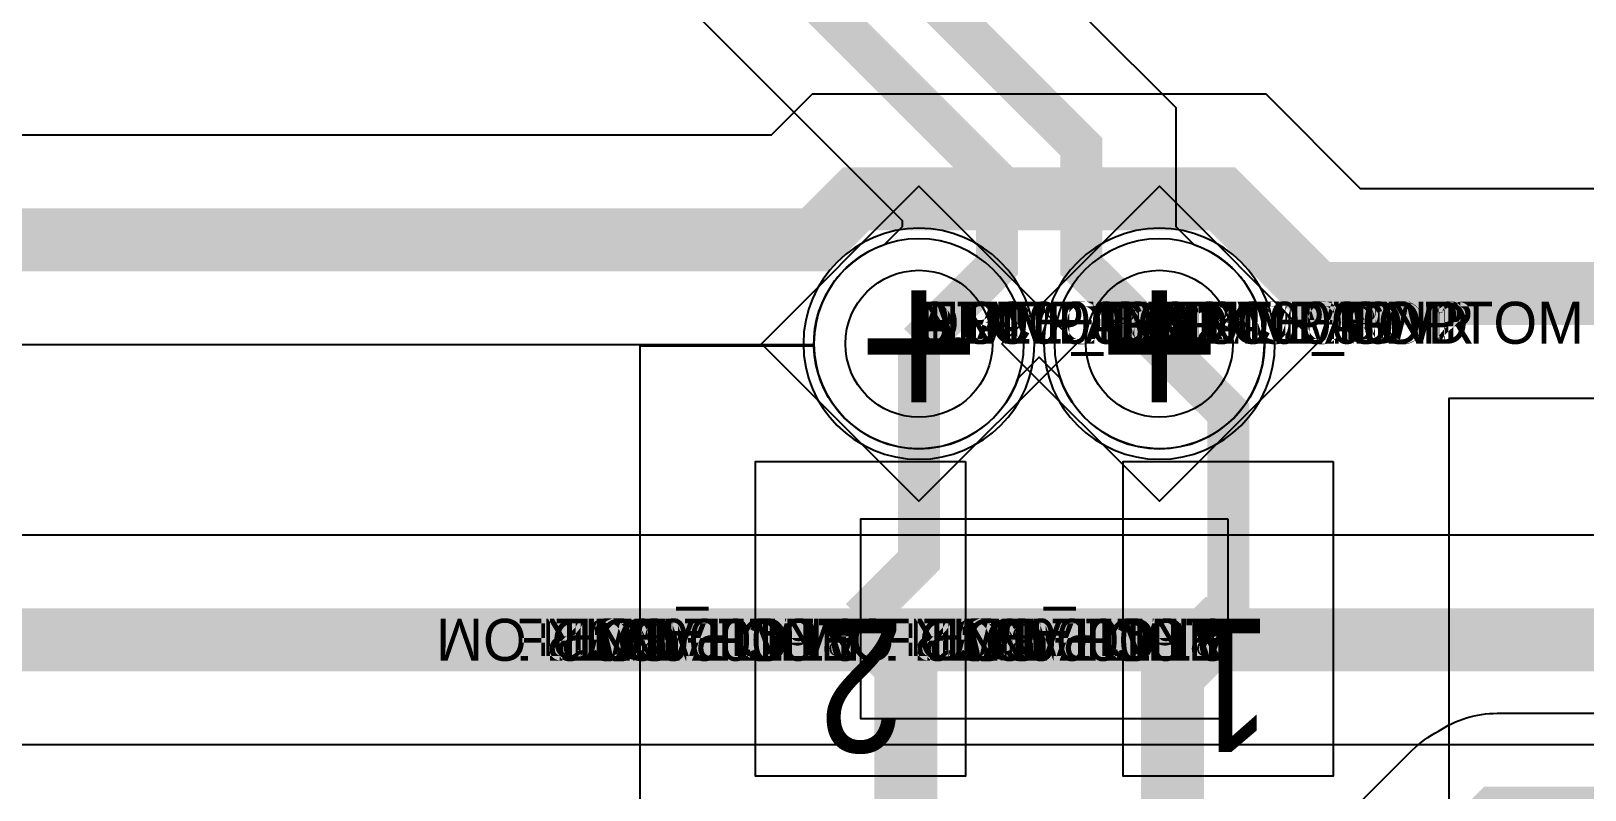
# Model space of a CAD drawing. Extents: x 0 to 323, y 0 to 320.
# Drawn here: x 63.21 to 70.61, y 212.39 to 216 of the extents above; entities that cross this region are included whole.
import ezdxf
from ezdxf.enums import TextEntityAlignment as Align

# ---------------------------------------------------------------- set-up
doc = ezdxf.new("R2010")
doc.units = 0
doc.header["$MEASUREMENT"] = 0
doc.layers.get('0').update_dxf_attribs({"linetype": 'CONTINUOUS'})
for name, color, linetype in [('CDN_FIGURES', 7, 'CONTINUOUS'), ('ETCH_BOTTOM', 7, 'CONTINUOUS'), ('ETCH_GND', 3, 'CONTINUOUS'), ('ETCH_INT1', 4, 'CONTINUOUS'), ('ETCH_INT2', 5, 'CONTINUOUS'), ('ETCH_PWR', 6, 'CONTINUOUS'), ('ETCH_TOP', 2, 'CONTINUOUS'), ('MANUFACTURING_NCLEGEND-1-6', 8, 'CONTINUOUS'), ('PACKAGE_GEOMETRY_ASSEMBLY_TOP', 11, 'CONTINUOUS'), ('PACKAGE_GEOMETRY_PIN_NUMBER', 9, 'CONTINUOUS')]:
    doc.layers.add(name, color=color, linetype=linetype)

# ---------------------------------------------------------------- blocks, each defined once
blk = doc.blocks.new('PAD_INFO')
for tag in ['SHAPE_TYPE', 'PAD_HEIGHT', 'PAD_LAYER', 'PAD_TYPE', 'PAD_WIDTH']:
    blk.add_attdef(tag, (0, 0), '', height=0.2)
at = {"flags": 2}
blk.add_attdef('CDN_TYPE', (0, 0), '', height=0.2, dxfattribs=at)
blk = doc.blocks.new('DRILL_INFO')
at = {"flags": 2}
blk.add_attdef('CDN_TYPE', (0, 0), '', height=0.2, dxfattribs=at)
for tag in ['FSHAPE', 'FCHAR', 'DRILL_HEIGHT', 'DIAMETER', 'PLATED', 'DRILL_WIDTH']:
    blk.add_attdef(tag, (0, 0), '', height=0.2)
blk = doc.blocks.new('VIA0700X0300')
at = {"layer": 'ETCH_BOTTOM'}
blk.add_circle((0, 0), 0.35, dxfattribs=at)
at = {"layer": 'ETCH_GND'}
blk.add_circle((0, 0), 0.35, dxfattribs=at)
at = {"layer": 'ETCH_INT1'}
blk.add_circle((0, 0), 0.35, dxfattribs=at)
at = {"layer": 'ETCH_INT2'}
blk.add_circle((0, 0), 0.35, dxfattribs=at)
at = {"layer": 'ETCH_PWR'}
blk.add_circle((0, 0), 0.35, dxfattribs=at)
at = {"layer": 'ETCH_TOP'}
blk.add_circle((0, 0), 0.35, dxfattribs=at)
ref = blk.add_blockref('PAD_INFO', (0, 0))
ref.add_attrib('PAD_LAYER', 'ETCH_TOP', (0, 0), dxfattribs={"height": 0.2})
ref.add_attrib('SHAPE_TYPE', 'NULL', (0, 0), dxfattribs={"height": 0.2})
ref.add_attrib('PAD_TYPE', 'ANTIPAD', (0, 0), dxfattribs={"height": 0.2})
ref.add_attrib('PAD_WIDTH', '0.000000', (0, 0), dxfattribs={"height": 0.2})
ref.add_attrib('PAD_HEIGHT', '0.000000', (0, 0), dxfattribs={"height": 0.2})
ref = blk.add_blockref('PAD_INFO', (0, 0))
ref.add_attrib('PAD_LAYER', 'ETCH_GND', (0, 0), dxfattribs={"height": 0.2})
ref.add_attrib('SHAPE_TYPE', 'NULL', (0, 0), dxfattribs={"height": 0.2})
ref.add_attrib('PAD_TYPE', 'ANTIPAD', (0, 0), dxfattribs={"height": 0.2})
ref.add_attrib('PAD_WIDTH', '0.000000', (0, 0), dxfattribs={"height": 0.2})
ref.add_attrib('PAD_HEIGHT', '0.000000', (0, 0), dxfattribs={"height": 0.2})
ref = blk.add_blockref('PAD_INFO', (0, 0))
ref.add_attrib('PAD_LAYER', 'ETCH_INT1', (0, 0), dxfattribs={"height": 0.2})
ref.add_attrib('SHAPE_TYPE', 'NULL', (0, 0), dxfattribs={"height": 0.2})
ref.add_attrib('PAD_TYPE', 'ANTIPAD', (0, 0), dxfattribs={"height": 0.2})
ref.add_attrib('PAD_WIDTH', '0.000000', (0, 0), dxfattribs={"height": 0.2})
ref.add_attrib('PAD_HEIGHT', '0.000000', (0, 0), dxfattribs={"height": 0.2})
ref = blk.add_blockref('PAD_INFO', (0, 0))
ref.add_attrib('PAD_LAYER', 'ETCH_INT2', (0, 0), dxfattribs={"height": 0.2})
ref.add_attrib('SHAPE_TYPE', 'NULL', (0, 0), dxfattribs={"height": 0.2})
ref.add_attrib('PAD_TYPE', 'ANTIPAD', (0, 0), dxfattribs={"height": 0.2})
ref.add_attrib('PAD_WIDTH', '0.000000', (0, 0), dxfattribs={"height": 0.2})
ref.add_attrib('PAD_HEIGHT', '0.000000', (0, 0), dxfattribs={"height": 0.2})
ref = blk.add_blockref('PAD_INFO', (0, 0))
ref.add_attrib('PAD_LAYER', 'ETCH_PWR', (0, 0), dxfattribs={"height": 0.2})
ref.add_attrib('SHAPE_TYPE', 'NULL', (0, 0), dxfattribs={"height": 0.2})
ref.add_attrib('PAD_TYPE', 'ANTIPAD', (0, 0), dxfattribs={"height": 0.2})
ref.add_attrib('PAD_WIDTH', '0.000000', (0, 0), dxfattribs={"height": 0.2})
ref.add_attrib('PAD_HEIGHT', '0.000000', (0, 0), dxfattribs={"height": 0.2})
ref = blk.add_blockref('PAD_INFO', (0, 0))
ref.add_attrib('PAD_LAYER', 'ETCH_BOTTOM', (0, 0), dxfattribs={"height": 0.2})
ref.add_attrib('SHAPE_TYPE', 'NULL', (0, 0), dxfattribs={"height": 0.2})
ref.add_attrib('PAD_TYPE', 'ANTIPAD', (0, 0), dxfattribs={"height": 0.2})
ref.add_attrib('PAD_WIDTH', '0.000000', (0, 0), dxfattribs={"height": 0.2})
ref.add_attrib('PAD_HEIGHT', '0.000000', (0, 0), dxfattribs={"height": 0.2})
ref = blk.add_blockref('PAD_INFO', (0, 0))
ref.add_attrib('PAD_LAYER', 'ETCH_TOP', (0, 0), dxfattribs={"height": 0.2})
ref.add_attrib('SHAPE_TYPE', 'NULL', (0, 0), dxfattribs={"height": 0.2})
ref.add_attrib('PAD_TYPE', 'THERMAL', (0, 0), dxfattribs={"height": 0.2})
ref.add_attrib('PAD_WIDTH', '0.000000', (0, 0), dxfattribs={"height": 0.2})
ref.add_attrib('PAD_HEIGHT', '0.000000', (0, 0), dxfattribs={"height": 0.2})
ref = blk.add_blockref('PAD_INFO', (0, 0))
ref.add_attrib('PAD_LAYER', 'ETCH_GND', (0, 0), dxfattribs={"height": 0.2})
ref.add_attrib('SHAPE_TYPE', 'NULL', (0, 0), dxfattribs={"height": 0.2})
ref.add_attrib('PAD_TYPE', 'THERMAL', (0, 0), dxfattribs={"height": 0.2})
ref.add_attrib('PAD_WIDTH', '0.000000', (0, 0), dxfattribs={"height": 0.2})
ref.add_attrib('PAD_HEIGHT', '0.000000', (0, 0), dxfattribs={"height": 0.2})
ref = blk.add_blockref('PAD_INFO', (0, 0))
ref.add_attrib('PAD_LAYER', 'ETCH_INT1', (0, 0), dxfattribs={"height": 0.2})
ref.add_attrib('SHAPE_TYPE', 'NULL', (0, 0), dxfattribs={"height": 0.2})
ref.add_attrib('PAD_TYPE', 'THERMAL', (0, 0), dxfattribs={"height": 0.2})
ref.add_attrib('PAD_WIDTH', '0.000000', (0, 0), dxfattribs={"height": 0.2})
ref.add_attrib('PAD_HEIGHT', '0.000000', (0, 0), dxfattribs={"height": 0.2})
ref = blk.add_blockref('PAD_INFO', (0, 0))
ref.add_attrib('PAD_LAYER', 'ETCH_INT2', (0, 0), dxfattribs={"height": 0.2})
ref.add_attrib('SHAPE_TYPE', 'NULL', (0, 0), dxfattribs={"height": 0.2})
ref.add_attrib('PAD_TYPE', 'THERMAL', (0, 0), dxfattribs={"height": 0.2})
ref.add_attrib('PAD_WIDTH', '0.000000', (0, 0), dxfattribs={"height": 0.2})
ref.add_attrib('PAD_HEIGHT', '0.000000', (0, 0), dxfattribs={"height": 0.2})
ref = blk.add_blockref('PAD_INFO', (0, 0))
ref.add_attrib('PAD_LAYER', 'ETCH_PWR', (0, 0), dxfattribs={"height": 0.2})
ref.add_attrib('SHAPE_TYPE', 'NULL', (0, 0), dxfattribs={"height": 0.2})
ref.add_attrib('PAD_TYPE', 'THERMAL', (0, 0), dxfattribs={"height": 0.2})
ref.add_attrib('PAD_WIDTH', '0.000000', (0, 0), dxfattribs={"height": 0.2})
ref.add_attrib('PAD_HEIGHT', '0.000000', (0, 0), dxfattribs={"height": 0.2})
ref = blk.add_blockref('PAD_INFO', (0, 0))
ref.add_attrib('PAD_LAYER', 'ETCH_BOTTOM', (0, 0), dxfattribs={"height": 0.2})
ref.add_attrib('SHAPE_TYPE', 'NULL', (0, 0), dxfattribs={"height": 0.2})
ref.add_attrib('PAD_TYPE', 'THERMAL', (0, 0), dxfattribs={"height": 0.2})
ref.add_attrib('PAD_WIDTH', '0.000000', (0, 0), dxfattribs={"height": 0.2})
ref.add_attrib('PAD_HEIGHT', '0.000000', (0, 0), dxfattribs={"height": 0.2})
ref = blk.add_blockref('PAD_INFO', (0, 0))
ref.add_attrib('PAD_LAYER', 'ETCH_TOP', (0, 0), dxfattribs={"height": 0.2})
ref.add_attrib('SHAPE_TYPE', 'CIRCLE', (0, 0), dxfattribs={"height": 0.2})
ref.add_attrib('PAD_TYPE', 'REGULAR', (0, 0), dxfattribs={"height": 0.2})
ref.add_attrib('PAD_WIDTH', '0.700000', (0, 0), dxfattribs={"height": 0.2})
ref.add_attrib('PAD_HEIGHT', '0.700000', (0, 0), dxfattribs={"height": 0.2})
ref = blk.add_blockref('PAD_INFO', (0, 0))
ref.add_attrib('PAD_LAYER', 'ETCH_GND', (0, 0), dxfattribs={"height": 0.2})
ref.add_attrib('SHAPE_TYPE', 'CIRCLE', (0, 0), dxfattribs={"height": 0.2})
ref.add_attrib('PAD_TYPE', 'REGULAR', (0, 0), dxfattribs={"height": 0.2})
ref.add_attrib('PAD_WIDTH', '0.700000', (0, 0), dxfattribs={"height": 0.2})
ref.add_attrib('PAD_HEIGHT', '0.700000', (0, 0), dxfattribs={"height": 0.2})
ref = blk.add_blockref('PAD_INFO', (0, 0))
ref.add_attrib('PAD_LAYER', 'ETCH_INT1', (0, 0), dxfattribs={"height": 0.2})
ref.add_attrib('SHAPE_TYPE', 'CIRCLE', (0, 0), dxfattribs={"height": 0.2})
ref.add_attrib('PAD_TYPE', 'REGULAR', (0, 0), dxfattribs={"height": 0.2})
ref.add_attrib('PAD_WIDTH', '0.700000', (0, 0), dxfattribs={"height": 0.2})
ref.add_attrib('PAD_HEIGHT', '0.700000', (0, 0), dxfattribs={"height": 0.2})
ref = blk.add_blockref('PAD_INFO', (0, 0))
ref.add_attrib('PAD_LAYER', 'ETCH_INT2', (0, 0), dxfattribs={"height": 0.2})
ref.add_attrib('SHAPE_TYPE', 'CIRCLE', (0, 0), dxfattribs={"height": 0.2})
ref.add_attrib('PAD_TYPE', 'REGULAR', (0, 0), dxfattribs={"height": 0.2})
ref.add_attrib('PAD_WIDTH', '0.700000', (0, 0), dxfattribs={"height": 0.2})
ref.add_attrib('PAD_HEIGHT', '0.700000', (0, 0), dxfattribs={"height": 0.2})
ref = blk.add_blockref('PAD_INFO', (0, 0))
ref.add_attrib('PAD_LAYER', 'ETCH_PWR', (0, 0), dxfattribs={"height": 0.2})
ref.add_attrib('SHAPE_TYPE', 'CIRCLE', (0, 0), dxfattribs={"height": 0.2})
ref.add_attrib('PAD_TYPE', 'REGULAR', (0, 0), dxfattribs={"height": 0.2})
ref.add_attrib('PAD_WIDTH', '0.700000', (0, 0), dxfattribs={"height": 0.2})
ref.add_attrib('PAD_HEIGHT', '0.700000', (0, 0), dxfattribs={"height": 0.2})
ref = blk.add_blockref('PAD_INFO', (0, 0))
ref.add_attrib('PAD_LAYER', 'ETCH_BOTTOM', (0, 0), dxfattribs={"height": 0.2})
ref.add_attrib('SHAPE_TYPE', 'CIRCLE', (0, 0), dxfattribs={"height": 0.2})
ref.add_attrib('PAD_TYPE', 'REGULAR', (0, 0), dxfattribs={"height": 0.2})
ref.add_attrib('PAD_WIDTH', '0.700000', (0, 0), dxfattribs={"height": 0.2})
ref.add_attrib('PAD_HEIGHT', '0.700000', (0, 0), dxfattribs={"height": 0.2})
ref = blk.add_blockref('DRILL_INFO', (0, 0))
ref.add_attrib('DIAMETER', '0.300000', (0, 0), dxfattribs={"height": 0.2})
ref.add_attrib('PLATED', 'PLATED', (0, 0), dxfattribs={"height": 0.2})
ref.add_attrib('FSHAPE', 'DIAMOND', (0, 0), dxfattribs={"height": 0.2})
ref.add_attrib('FCHAR', '+', (0, 0), dxfattribs={"height": 0.2})
ref.add_attrib('DRILL_WIDTH', '1.500000', (0, 0), dxfattribs={"height": 0.2})
ref.add_attrib('DRILL_HEIGHT', '1.500000', (0, 0), dxfattribs={"height": 0.2})
for tag in ['CDN_TYPE', 'PIN']:
    blk.add_attdef(tag, (0, 0), '', height=0.2)
at = {"flags": 2}
for tag in ['PSTKNAME', 'BBV']:
    blk.add_attdef(tag, (0, 0), '', height=0.2, dxfattribs=at)
blk = doc.blocks.new('FIGURE_DIAMOND')
at = {"layer": 'CDN_FIGURES'}
blk.add_lwpolyline([(-0.5, 0), (0, 0.5), (0.5, 0), (0, -0.5)], close=True, dxfattribs=at)
blk = doc.blocks.new('RC1000X1500TS')
at = {"layer": 'ETCH_TOP'}
blk.add_lwpolyline([(-0.5, -0.75), (-0.5, 0.75), (0.5, 0.75), (0.5, -0.75)], close=True, dxfattribs=at)
ref = blk.add_blockref('PAD_INFO', (0, 0))
ref.add_attrib('PAD_LAYER', 'ETCH_TOP', (0, 0), dxfattribs={"height": 0.2})
ref.add_attrib('SHAPE_TYPE', 'NULL', (0, 0), dxfattribs={"height": 0.2})
ref.add_attrib('PAD_TYPE', 'ANTIPAD', (0, 0), dxfattribs={"height": 0.2})
ref.add_attrib('PAD_WIDTH', '0.000000', (0, 0), dxfattribs={"height": 0.2})
ref.add_attrib('PAD_HEIGHT', '0.000000', (0, 0), dxfattribs={"height": 0.2})
ref = blk.add_blockref('PAD_INFO', (0, 0))
ref.add_attrib('PAD_LAYER', 'ETCH_GND', (0, 0), dxfattribs={"height": 0.2})
ref.add_attrib('SHAPE_TYPE', 'NULL', (0, 0), dxfattribs={"height": 0.2})
ref.add_attrib('PAD_TYPE', 'ANTIPAD', (0, 0), dxfattribs={"height": 0.2})
ref.add_attrib('PAD_WIDTH', '0.000000', (0, 0), dxfattribs={"height": 0.2})
ref.add_attrib('PAD_HEIGHT', '0.000000', (0, 0), dxfattribs={"height": 0.2})
ref = blk.add_blockref('PAD_INFO', (0, 0))
ref.add_attrib('PAD_LAYER', 'ETCH_INT1', (0, 0), dxfattribs={"height": 0.2})
ref.add_attrib('SHAPE_TYPE', 'NULL', (0, 0), dxfattribs={"height": 0.2})
ref.add_attrib('PAD_TYPE', 'ANTIPAD', (0, 0), dxfattribs={"height": 0.2})
ref.add_attrib('PAD_WIDTH', '0.000000', (0, 0), dxfattribs={"height": 0.2})
ref.add_attrib('PAD_HEIGHT', '0.000000', (0, 0), dxfattribs={"height": 0.2})
ref = blk.add_blockref('PAD_INFO', (0, 0))
ref.add_attrib('PAD_LAYER', 'ETCH_INT2', (0, 0), dxfattribs={"height": 0.2})
ref.add_attrib('SHAPE_TYPE', 'NULL', (0, 0), dxfattribs={"height": 0.2})
ref.add_attrib('PAD_TYPE', 'ANTIPAD', (0, 0), dxfattribs={"height": 0.2})
ref.add_attrib('PAD_WIDTH', '0.000000', (0, 0), dxfattribs={"height": 0.2})
ref.add_attrib('PAD_HEIGHT', '0.000000', (0, 0), dxfattribs={"height": 0.2})
ref = blk.add_blockref('PAD_INFO', (0, 0))
ref.add_attrib('PAD_LAYER', 'ETCH_PWR', (0, 0), dxfattribs={"height": 0.2})
ref.add_attrib('SHAPE_TYPE', 'NULL', (0, 0), dxfattribs={"height": 0.2})
ref.add_attrib('PAD_TYPE', 'ANTIPAD', (0, 0), dxfattribs={"height": 0.2})
ref.add_attrib('PAD_WIDTH', '0.000000', (0, 0), dxfattribs={"height": 0.2})
ref.add_attrib('PAD_HEIGHT', '0.000000', (0, 0), dxfattribs={"height": 0.2})
ref = blk.add_blockref('PAD_INFO', (0, 0))
ref.add_attrib('PAD_LAYER', 'ETCH_BOTTOM', (0, 0), dxfattribs={"height": 0.2})
ref.add_attrib('SHAPE_TYPE', 'NULL', (0, 0), dxfattribs={"height": 0.2})
ref.add_attrib('PAD_TYPE', 'ANTIPAD', (0, 0), dxfattribs={"height": 0.2})
ref.add_attrib('PAD_WIDTH', '0.000000', (0, 0), dxfattribs={"height": 0.2})
ref.add_attrib('PAD_HEIGHT', '0.000000', (0, 0), dxfattribs={"height": 0.2})
ref = blk.add_blockref('PAD_INFO', (0, 0))
ref.add_attrib('PAD_LAYER', 'ETCH_TOP', (0, 0), dxfattribs={"height": 0.2})
ref.add_attrib('SHAPE_TYPE', 'NULL', (0, 0), dxfattribs={"height": 0.2})
ref.add_attrib('PAD_TYPE', 'THERMAL', (0, 0), dxfattribs={"height": 0.2})
ref.add_attrib('PAD_WIDTH', '0.000000', (0, 0), dxfattribs={"height": 0.2})
ref.add_attrib('PAD_HEIGHT', '0.000000', (0, 0), dxfattribs={"height": 0.2})
ref = blk.add_blockref('PAD_INFO', (0, 0))
ref.add_attrib('PAD_LAYER', 'ETCH_GND', (0, 0), dxfattribs={"height": 0.2})
ref.add_attrib('SHAPE_TYPE', 'NULL', (0, 0), dxfattribs={"height": 0.2})
ref.add_attrib('PAD_TYPE', 'THERMAL', (0, 0), dxfattribs={"height": 0.2})
ref.add_attrib('PAD_WIDTH', '0.000000', (0, 0), dxfattribs={"height": 0.2})
ref.add_attrib('PAD_HEIGHT', '0.000000', (0, 0), dxfattribs={"height": 0.2})
ref = blk.add_blockref('PAD_INFO', (0, 0))
ref.add_attrib('PAD_LAYER', 'ETCH_INT1', (0, 0), dxfattribs={"height": 0.2})
ref.add_attrib('SHAPE_TYPE', 'NULL', (0, 0), dxfattribs={"height": 0.2})
ref.add_attrib('PAD_TYPE', 'THERMAL', (0, 0), dxfattribs={"height": 0.2})
ref.add_attrib('PAD_WIDTH', '0.000000', (0, 0), dxfattribs={"height": 0.2})
ref.add_attrib('PAD_HEIGHT', '0.000000', (0, 0), dxfattribs={"height": 0.2})
ref = blk.add_blockref('PAD_INFO', (0, 0))
ref.add_attrib('PAD_LAYER', 'ETCH_INT2', (0, 0), dxfattribs={"height": 0.2})
ref.add_attrib('SHAPE_TYPE', 'NULL', (0, 0), dxfattribs={"height": 0.2})
ref.add_attrib('PAD_TYPE', 'THERMAL', (0, 0), dxfattribs={"height": 0.2})
ref.add_attrib('PAD_WIDTH', '0.000000', (0, 0), dxfattribs={"height": 0.2})
ref.add_attrib('PAD_HEIGHT', '0.000000', (0, 0), dxfattribs={"height": 0.2})
ref = blk.add_blockref('PAD_INFO', (0, 0))
ref.add_attrib('PAD_LAYER', 'ETCH_PWR', (0, 0), dxfattribs={"height": 0.2})
ref.add_attrib('SHAPE_TYPE', 'NULL', (0, 0), dxfattribs={"height": 0.2})
ref.add_attrib('PAD_TYPE', 'THERMAL', (0, 0), dxfattribs={"height": 0.2})
ref.add_attrib('PAD_WIDTH', '0.000000', (0, 0), dxfattribs={"height": 0.2})
ref.add_attrib('PAD_HEIGHT', '0.000000', (0, 0), dxfattribs={"height": 0.2})
ref = blk.add_blockref('PAD_INFO', (0, 0))
ref.add_attrib('PAD_LAYER', 'ETCH_BOTTOM', (0, 0), dxfattribs={"height": 0.2})
ref.add_attrib('SHAPE_TYPE', 'NULL', (0, 0), dxfattribs={"height": 0.2})
ref.add_attrib('PAD_TYPE', 'THERMAL', (0, 0), dxfattribs={"height": 0.2})
ref.add_attrib('PAD_WIDTH', '0.000000', (0, 0), dxfattribs={"height": 0.2})
ref.add_attrib('PAD_HEIGHT', '0.000000', (0, 0), dxfattribs={"height": 0.2})
ref = blk.add_blockref('PAD_INFO', (0, 0))
ref.add_attrib('PAD_LAYER', 'ETCH_GND', (0, 0), dxfattribs={"height": 0.2})
ref.add_attrib('SHAPE_TYPE', 'NULL', (0, 0), dxfattribs={"height": 0.2})
ref.add_attrib('PAD_TYPE', 'REGULAR', (0, 0), dxfattribs={"height": 0.2})
ref.add_attrib('PAD_WIDTH', '0.000000', (0, 0), dxfattribs={"height": 0.2})
ref.add_attrib('PAD_HEIGHT', '0.000000', (0, 0), dxfattribs={"height": 0.2})
ref = blk.add_blockref('PAD_INFO', (0, 0))
ref.add_attrib('PAD_LAYER', 'ETCH_INT1', (0, 0), dxfattribs={"height": 0.2})
ref.add_attrib('SHAPE_TYPE', 'NULL', (0, 0), dxfattribs={"height": 0.2})
ref.add_attrib('PAD_TYPE', 'REGULAR', (0, 0), dxfattribs={"height": 0.2})
ref.add_attrib('PAD_WIDTH', '0.000000', (0, 0), dxfattribs={"height": 0.2})
ref.add_attrib('PAD_HEIGHT', '0.000000', (0, 0), dxfattribs={"height": 0.2})
ref = blk.add_blockref('PAD_INFO', (0, 0))
ref.add_attrib('PAD_LAYER', 'ETCH_INT2', (0, 0), dxfattribs={"height": 0.2})
ref.add_attrib('SHAPE_TYPE', 'NULL', (0, 0), dxfattribs={"height": 0.2})
ref.add_attrib('PAD_TYPE', 'REGULAR', (0, 0), dxfattribs={"height": 0.2})
ref.add_attrib('PAD_WIDTH', '0.000000', (0, 0), dxfattribs={"height": 0.2})
ref.add_attrib('PAD_HEIGHT', '0.000000', (0, 0), dxfattribs={"height": 0.2})
ref = blk.add_blockref('PAD_INFO', (0, 0))
ref.add_attrib('PAD_LAYER', 'ETCH_PWR', (0, 0), dxfattribs={"height": 0.2})
ref.add_attrib('SHAPE_TYPE', 'NULL', (0, 0), dxfattribs={"height": 0.2})
ref.add_attrib('PAD_TYPE', 'REGULAR', (0, 0), dxfattribs={"height": 0.2})
ref.add_attrib('PAD_WIDTH', '0.000000', (0, 0), dxfattribs={"height": 0.2})
ref.add_attrib('PAD_HEIGHT', '0.000000', (0, 0), dxfattribs={"height": 0.2})
ref = blk.add_blockref('PAD_INFO', (0, 0))
ref.add_attrib('PAD_LAYER', 'ETCH_BOTTOM', (0, 0), dxfattribs={"height": 0.2})
ref.add_attrib('SHAPE_TYPE', 'NULL', (0, 0), dxfattribs={"height": 0.2})
ref.add_attrib('PAD_TYPE', 'REGULAR', (0, 0), dxfattribs={"height": 0.2})
ref.add_attrib('PAD_WIDTH', '0.000000', (0, 0), dxfattribs={"height": 0.2})
ref.add_attrib('PAD_HEIGHT', '0.000000', (0, 0), dxfattribs={"height": 0.2})
ref = blk.add_blockref('DRILL_INFO', (0, 0))
ref.add_attrib('DIAMETER', '0.000000', (0, 0), dxfattribs={"height": 0.2})
ref.add_attrib('PLATED', 'PLATED', (0, 0), dxfattribs={"height": 0.2})
ref.add_attrib('FSHAPE', 'NULL', (0, 0), dxfattribs={"height": 0.2})
ref.add_attrib('DRILL_WIDTH', '0.000000', (0, 0), dxfattribs={"height": 0.2})
ref.add_attrib('DRILL_HEIGHT', '0.000000', (0, 0), dxfattribs={"height": 0.2})
ref = blk.add_blockref('PAD_INFO', (0, 0))
ref.add_attrib('PAD_LAYER', 'ETCH_TOP', (0, 0), dxfattribs={"height": 0.2})
ref.add_attrib('SHAPE_TYPE', 'RECTANGLE', (0, 0), dxfattribs={"height": 0.2})
ref.add_attrib('PAD_TYPE', 'REGULAR', (0, 0), dxfattribs={"height": 0.2})
ref.add_attrib('PAD_WIDTH', '1.000000', (0, 0), dxfattribs={"height": 0.2})
ref.add_attrib('PAD_HEIGHT', '1.500000', (0, 0), dxfattribs={"height": 0.2})
for tag in ['CDN_TYPE', 'PIN']:
    blk.add_attdef(tag, (0, 0), '', height=0.2)
at = {"flags": 2}
for tag in ['PSTKNAME', 'BBV']:
    blk.add_attdef(tag, (0, 0), '', height=0.2, dxfattribs=at)
blk = doc.blocks.new('F56')
at = {"layer": 'PACKAGE_GEOMETRY_ASSEMBLY_TOP'}
blk.add_lwpolyline([(0, -0.475), (1.75, -0.475), (1.75, 0.475), (0, 0.475)], close=True, dxfattribs=at)
at = {"layer": 'ETCH_TOP'}
ref = blk.add_blockref('RC1000X1500TS', (0, 0), dxfattribs=at)
ref.add_attrib('CDN_TYPE', 'PIN', (0, 0), dxfattribs={"height": 0.2})
ref.add_attrib('PIN', '1', (0, 0), dxfattribs={"height": 0.2})
ref = blk.add_blockref('RC1000X1500TS', (1.75, 0), dxfattribs=at)
ref.add_attrib('CDN_TYPE', 'PIN', (0, 0), dxfattribs={"height": 0.2})
ref.add_attrib('PIN', '2', (0, 0), dxfattribs={"height": 0.2})
at = {"flags": 2}
for tag in ['SYMBOL_TYPE', 'CDN_TYPE', 'REFDES']:
    blk.add_attdef(tag, (0, 0), '', height=0.2, dxfattribs=at)

msp = doc.modelspace()

# ---------------------------------------------------------------- linework, layer by layer
at = {"layer": 'ETCH_BOTTOM'}
for points in [[(67.9902, 214.5155, 1), (66.89, 214.5155, 1)], [(69.1353, 214.5155, 1), (68.0351, 214.5155, 1)]]:
    msp.add_lwpolyline(points, format="xyb", close=True, dxfattribs=at)
at = {"layer": 'ETCH_GND'}
for points in [[(67.9402, 214.5155, 1), (66.94, 214.5155, 1)], [(69.0853, 214.5155, 1), (68.0851, 214.5155, 1)]]:
    msp.add_lwpolyline(points, format="xyb", close=True, dxfattribs=at)
at = {"layer": 'ETCH_INT1'}
for points, format in [([(68.5852, 214.5155, 0.2, 0.2, 0), (68.2126, 214.8881, 0.2, 0.2, 0), (68.2126, 215.4537, 0.2, 0.2, 0), (65.3508, 218.3155, 0.2, 0.2, 0), (60.4183, 218.3155, 0.2, 0.2, 0), (56.7783, 221.9555, 0.2, 0.2, 0), (16.9483, 221.9555, 0.2, 0.2, 0), (14.2826, 224.6212, 0.2, 0.2, 0), (14.2826, 225.4312, 0.2, 0.2, 0), (13.7383, 225.9755, 0.2, 0.2, 0), (10.0426, 225.9755, 0.2, 0.2, 0), (8.9926, 224.9255, 0.2, 0.2, 0)], "xyseb"), ([(67.4401, 214.5155, 0.2, 0.2, 0), (67.8126, 214.888, 0.2, 0.2, 0), (67.8126, 215.288, 0.2, 0.2, 0), (65.1851, 217.9155, 0.2, 0.2, 0), (60.2526, 217.9155, 0.2, 0.2, 0), (56.6126, 221.5555, 0.2, 0.2, 0), (16.7826, 221.5555, 0.2, 0.2, 0), (13.8826, 224.4555, 0.2, 0.2, 0), (13.8826, 225.2655, 0.2, 0.2, 0), (13.5726, 225.5755, 0.2, 0.2, 0), (11.6426, 225.5755, 0.2, 0.2, 0), (10.9926, 224.9255, 0.2, 0.2, 0)], "xyseb"), ([(56.9647, 222.4056), (60.6047, 218.7656), (65.5372, 218.7656), (67.1631, 217.1397, -1.369402), (67.8368, 216.466), (68.6627, 215.6401), (68.6627, 215.0745), (68.7493, 214.9879, -1.595499), (68.1128, 214.3514), (68.0126, 214.4515), (67.9125, 214.3514, -1.595499), (67.276, 214.9879), (67.3625, 215.0744), (67.3625, 215.1016), (65.5586, 216.9055, -1.68796), (64.8833, 217.4654), (60.0662, 217.4654), (56.4262, 221.1054)], "xyb")]:
    msp.add_lwpolyline(points, format=format, dxfattribs=at)
at = {"layer": 'ETCH_INT2'}
for points, format in [([(68.1125, 204.2626), (68.1125, 205.9791), (67.4975, 206.5941), (67.4975, 210.2669), (69.4144, 212.1838, -0.060728), (69.489, 212.2791), (69.789, 212.5791, -0.077642), (69.9137, 212.6701, -0.149429), (70.1933, 212.7556), (70.8555, 212.7556), (74.3625, 216.2626), (74.3625, 222.6055, -1), (75.3627, 222.6055), (75.3627, 215.8484), (71.2697, 211.7554), (70.9397, 211.7554, -0.915475), (70.0192, 211.3742), (68.4977, 209.8527), (68.4977, 207.5476, -0.915475), (68.8789, 206.6271), (69.1127, 206.3933), (69.1127, 203.8484)], "xyb"), ([(70.1633, 212.2255, 0.3, 0.3, 0), (70.1933, 212.2555, 0.3, 0.3, 0), (71.0626, 212.2555, 0.3, 0.3, 0), (74.8626, 216.0555, 0.3, 0.3, 0), (74.8626, 222.6055, 0.3, 0.3, 0)], "xyseb")]:
    msp.add_lwpolyline(points, format=format, dxfattribs=at)
for points in [[(67.9402, 214.5155, 1), (66.94, 214.5155, 1)], [(69.0853, 214.5155, 1), (68.0851, 214.5155, 1)]]:
    msp.add_lwpolyline(points, format="xyb", close=True, dxfattribs=at)
at = {"layer": 'ETCH_PWR'}
for points, format in [([(41.8126, 213.1055, 0.3, 0.3, 0), (103.2382, 213.1055, 0.3, 0.3, 0), (103.3108, 213.0329, 0.3, 0.3, 0), (109.84, 213.0329, 0.3, 0.3, 0), (111.7825, 214.9754, 0.3, 0.3, 0), (116.2098, 214.9754, 0.3, 0.3, 0), (117.8626, 213.3226, 0.3, 0.3, 0), (117.8626, 212.5555, 0.3, 0.3, 0)], "xyseb"), ([(103.0311, 212.6054), (41.8126, 212.6054, -1), (41.8126, 213.6056), (59.6123, 213.6056, -2.997003), (60.2129, 213.6056), (85.2747, 213.6056, -1.468033), (86.2055, 213.6056)], "xyb")]:
    msp.add_lwpolyline(points, format=format, dxfattribs=at)
for points in [[(67.9402, 214.5155, 1), (66.94, 214.5155, 1)], [(69.0853, 214.5155, 1), (68.0851, 214.5155, 1)]]:
    msp.add_lwpolyline(points, format="xyb", close=True, dxfattribs=at)
at = {"layer": 'ETCH_TOP'}
msp.add_lwpolyline([(48.6112, 225.1556), (54.5627, 219.2041), (54.5627, 218.8846), (54.8877, 218.8846), (54.8877, 216.5344), (49.318, 216.5344), (48.2942, 215.5106), (66.7388, 215.5106), (66.9338, 215.7056), (69.0914, 215.7056), (69.5414, 215.2556), (84.8838, 215.2556), (84.9338, 215.3056), (85.8866, 215.3056)], dxfattribs=at)
for points, format in [([(16.0126, 203.2255, 0.3, 0.3, 0), (27.7976, 215.0105, 0.3, 0.3, 0), (30.6459, 215.0105, 0.3, 0.3, 0), (30.6909, 215.0555, 0.3, 0.3, 0), (31.2295, 215.0555, 0.3, 0.3, 0), (31.2745, 215.0105, 0.3, 0.3, 0), (31.8507, 215.0105, 0.3, 0.3, 0), (31.8957, 215.0555, 0.3, 0.3, 0), (32.4343, 215.0555, 0.3, 0.3, 0), (32.4793, 215.0105, 0.3, 0.3, 0), (66.9459, 215.0105, 0.3, 0.3, 0), (67.1409, 215.2055, 0.3, 0.3, 0), (68.8843, 215.2055, 0.3, 0.3, 0), (69.3343, 214.7555, 0.3, 0.3, 0), (85.0909, 214.7555, 0.3, 0.3, 0), (85.1409, 214.8055, 0.3, 0.3, 0), (85.6795, 214.8055, 0.3, 0.3, 0), (85.7295, 214.7555, 0.3, 0.3, 0), (86.2957, 214.7555, 0.3, 0.3, 0), (86.3457, 214.8055, 0.3, 0.3, 0), (86.8843, 214.8055, 0.3, 0.3, 0), (86.9343, 214.7555, 0.3, 0.3, 0), (140.4409, 214.7555, 0.3, 0.3, 0)], "xyseb"), ([(67.4401, 214.5155, 0.2, 0.2, 0), (67.4401, 213.483, 0.2, 0.2, 0), (67.1626, 213.2055, 0.2, 0.2, 0)], "xyseb"), ([(68.5852, 214.5155, 0.2, 0.2, 0), (68.9126, 214.1881, 0.2, 0.2, 0), (68.9126, 213.2055, 0.2, 0.2, 0)], "xyseb"), ([(85.298, 214.2554), (69.9627, 214.2554), (69.9627, 212.0671), (70.7852, 212.0671), (70.7852, 209.6969), (67.0613, 209.6969, -0.693438), (66.0383, 209.2312), (65.6833, 209.5862, -0.058941), (65.596, 209.6969), (65.24, 209.6969), (65.24, 212.0671), (66.1125, 212.0671), (66.1125, 214.5056), (66.9401, 214.5056, -0.0024), (66.94, 214.5104), (60.1627, 214.5104)], "xyb"), ([(67.1626, 213.2055, 0.3, 0.3, 0), (67.3776, 212.9905, 0.3, 0.3, 0), (67.3776, 210.882, 0.3, 0.3, 0)], "xyseb"), ([(68.9126, 213.2055, 0.3, 0.3, 0), (68.6476, 212.9405, 0.3, 0.3, 0), (68.6476, 210.882, 0.3, 0.3, 0)], "xyseb")]:
    msp.add_lwpolyline(points, format=format, dxfattribs=at)

# ---------------------------------------------------------------- block references
at = {"rotation": 180}
msp.add_blockref('F56', (68.9126, 213.2055), dxfattribs=at)
at = {"layer": 'ETCH_TOP'}
for p in [(67.4401, 214.5155), (68.5852, 214.5155)]:
    msp.add_blockref('VIA0700X0300', p, dxfattribs=at)
at = {"layer": 'MANUFACTURING_NCLEGEND-1-6', "xscale": 1.5, "yscale": 1.5}
for p in [(67.4401, 214.5155), (68.5852, 214.5155)]:
    msp.add_blockref('FIGURE_DIAMOND', p, dxfattribs=at)

# ---------------------------------------------------------------- texts
at = {"layer": 'MANUFACTURING_NCLEGEND-1-6'}
for p in [(67.4401, 214.5155), (68.5852, 214.5155)]:
    msp.add_text('+', height=0.75, dxfattribs=at).set_placement(p, align=Align.MIDDLE_CENTER)
at = {"layer": 'PACKAGE_GEOMETRY_PIN_NUMBER', "width": 0.88}
for s, p in [('2', (67.1626, 213.2055)), ('1', (68.9126, 213.2055))]:
    msp.add_text(s, height=0.635, rotation=180, dxfattribs=at).set_placement(p, align=Align.CENTER)

doc.saveas('drawing.dxf')
